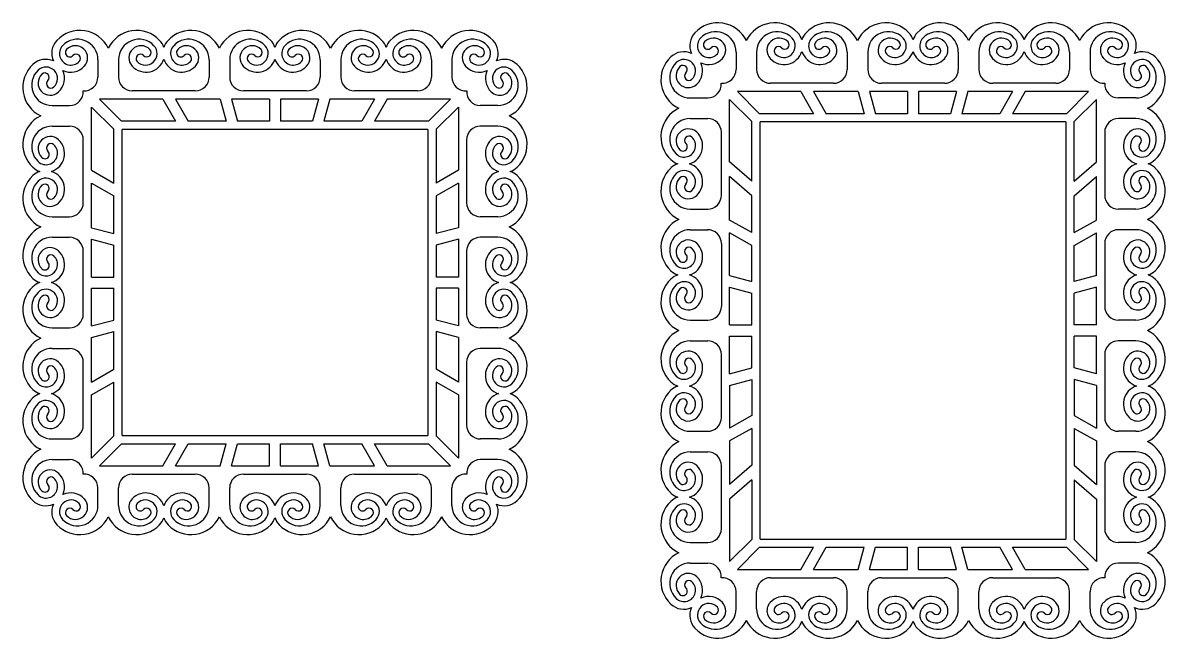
# Model space of a CAD drawing. Extents: x 926 to 1659, y 21 to 245.
# Drawn here: x 925.6 to 1338.6, y 21.5 to 244 of the extents above; entities that cross this region are included whole.
import ezdxf

# ---------------------------------------------------------------- set-up
doc = ezdxf.new("R2010")
doc.units = 0
doc.layers.get('0').update_dxf_attribs({"linetype": 'CONTINUOUS'})

msp = doc.modelspace()

# ---------------------------------------------------------------- linework, layer by layer
for p, q in [((1183.47, 233.36), (1183.47, 227.05)), ((1190.92, 233.36), (1190.92, 227.05)), ((1223.64, 233.36), (1223.64, 227.05)), ((1231.09, 233.36), (1231.09, 227.05)), ((1263.82, 233.36), (1263.82, 227.05)), ((1271.27, 233.36), (1271.27, 227.05)), ((1304, 233.36), (1304, 227.05)), ((1311.45, 233.36), (1311.45, 227.05)), ((952.79, 230.61), (952.79, 224.3)), ((960.24, 230.61), (960.24, 224.3)), ((992.97, 230.61), (992.97, 224.3)), ((1000.42, 230.61), (1000.42, 224.3)), ((1033.15, 230.61), (1033.15, 224.3)), ((1040.6, 230.61), (1040.6, 224.3)), ((1073.32, 230.61), (1073.32, 224.3)), ((1080.77, 230.61), (1080.77, 224.3)), ((987.99, 219.36), (965.22, 219.36)), ((1028.17, 219.36), (1005.4, 219.36)), ((1068.35, 219.36), (1045.57, 219.36)), ((1206.87, 219.11), (1183.99, 219.11)), ((1183.99, 219.11), (1191.99, 211.11)), ((1218.67, 222.11), (1195.89, 222.11)), ((1206.87, 219.11), (1211.49, 211.11)), ((1227.62, 219.11), (1211.49, 219.11)), ((1211.49, 219.11), (1216.11, 211.11)), ((1227.62, 219.11), (1229.77, 211.11)), ((1245.46, 219.11), (1231.76, 219.11)), ((1231.76, 219.11), (1233.91, 211.11)), ((1258.84, 222.11), (1236.07, 222.11)), ((1245.46, 219.11), (1245.46, 211.11)), ((1263.15, 219.11), (1249.46, 219.11)), ((1249.46, 219.11), (1249.46, 211.11)), ((1263.15, 219.11), (1261.01, 211.11)), ((1267.29, 219.11), (1265.15, 211.11)), ((1283.42, 219.11), (1267.29, 219.11)), ((1299.02, 222.11), (1276.25, 222.11)), ((1283.42, 219.11), (1278.8, 211.11)), ((1288.04, 219.11), (1283.42, 211.11)), ((1310.92, 219.11), (1288.04, 219.11)), ((1310.92, 219.11), (1302.92, 211.11)), ((953.31, 216.36), (961.31, 208.36)), ((976.2, 216.36), (953.31, 216.36)), ((976.2, 216.36), (980.82, 208.36)), ((980.82, 216.36), (985.43, 208.36)), ((996.95, 216.36), (980.82, 216.36)), ((996.95, 216.36), (999.09, 208.36)), ((1001.09, 216.36), (1003.23, 208.36)), ((1014.78, 216.36), (1001.09, 216.36)), ((1014.78, 216.36), (1014.78, 208.36)), ((1018.78, 216.36), (1018.78, 208.36)), ((1032.48, 216.36), (1018.78, 216.36)), ((1032.48, 216.36), (1030.33, 208.36)), ((1036.62, 216.36), (1034.47, 208.36)), ((1052.75, 216.36), (1036.62, 216.36)), ((1052.75, 216.36), (1048.13, 208.36)), ((1057.37, 216.36), (1052.75, 208.36)), ((1080.25, 216.36), (1057.37, 216.36)), ((1080.25, 216.36), (1072.25, 208.36)), ((1166.91, 216.81), (1173.22, 216.81)), ((1181.16, 216.28), (1189.16, 208.28)), ((1181.16, 193.75), (1181.16, 216.28)), ((1313.75, 216.28), (1305.75, 208.28)), ((1313.75, 193.75), (1313.75, 216.28)), ((1328, 216.81), (1321.7, 216.81)), ((936.24, 214.05), (942.54, 214.05)), ((950.49, 213.53), (958.49, 205.53)), ((950.49, 190.65), (950.49, 213.53)), ((1083.08, 213.53), (1075.08, 205.53)), ((1083.08, 213.53), (1083.08, 190.65)), ((1097.33, 214.05), (1091.02, 214.05)), ((1211.49, 211.11), (1191.99, 211.11)), ((1229.77, 211.11), (1216.11, 211.11)), ((1245.46, 211.11), (1233.91, 211.11)), ((1261.01, 211.11), (1249.46, 211.11)), ((1278.8, 211.11), (1265.15, 211.11)), ((1302.92, 211.11), (1283.42, 211.11)), ((936.24, 206.6), (942.54, 206.6)), ((980.82, 208.36), (961.31, 208.36)), ((999.09, 208.36), (985.43, 208.36)), ((1014.78, 208.36), (1003.23, 208.36)), ((1030.33, 208.36), (1018.78, 208.36)), ((1048.13, 208.36), (1034.47, 208.36)), ((1072.25, 208.36), (1052.75, 208.36)), ((1097.33, 206.6), (1091.02, 206.6)), ((1166.91, 209.35), (1173.22, 209.35)), ((1189.16, 186.71), (1189.16, 208.28)), ((1192.16, 57.34), (1192.16, 208.11)), ((1302.75, 208.11), (1192.16, 208.11)), ((1302.75, 208.11), (1302.75, 57.34)), ((1305.75, 186.71), (1305.75, 208.28)), ((1328, 209.35), (1321.7, 209.35)), ((958.49, 186.03), (958.49, 205.53)), ((961.49, 94.77), (961.49, 205.36)), ((1072.08, 205.36), (961.49, 205.36)), ((1072.08, 205.36), (1072.08, 94.77)), ((1075.08, 205.53), (1075.08, 186.03)), ((1178.16, 181.6), (1178.16, 204.38)), ((1316.75, 204.38), (1316.75, 181.6)), ((947.49, 178.85), (947.49, 201.63)), ((1086.08, 201.63), (1086.08, 178.85)), ((950.49, 190.65), (958.49, 186.03)), ((1083.08, 190.65), (1075.08, 186.03)), ((1189.16, 186.71), (1181.16, 193.75)), ((1305.75, 186.71), (1313.75, 193.75)), ((950.49, 186.03), (958.49, 181.41)), ((950.49, 169.9), (950.49, 186.03)), ((1083.08, 186.03), (1075.08, 181.41)), ((1083.08, 186.03), (1083.08, 169.9)), ((1181.16, 172.64), (1181.16, 188.43)), ((1189.16, 181.38), (1181.16, 188.43)), ((1305.75, 181.38), (1313.75, 188.43)), ((1313.75, 172.64), (1313.75, 188.43)), ((958.49, 167.75), (958.49, 181.41)), ((1075.08, 181.41), (1075.08, 167.75)), ((1189.16, 168.1), (1189.16, 181.38)), ((1305.75, 168.1), (1305.75, 181.38)), ((936.24, 173.88), (942.54, 173.88)), ((1097.33, 173.88), (1091.02, 173.88)), ((1166.91, 176.63), (1173.22, 176.63)), ((1328, 176.63), (1321.7, 176.63)), ((950.49, 169.9), (958.49, 167.75)), ((1083.08, 169.9), (1075.08, 167.75)), ((1189.16, 168.1), (1181.16, 172.64)), ((1305.75, 168.1), (1313.75, 172.64)), ((936.24, 166.42), (942.54, 166.42)), ((950.49, 165.75), (958.49, 163.61)), ((950.49, 152.06), (950.49, 165.75)), ((1083.08, 165.75), (1075.08, 163.61)), ((1083.08, 165.75), (1083.08, 152.06)), ((1097.33, 166.42), (1091.02, 166.42)), ((1166.91, 169.18), (1173.22, 169.18)), ((1181.16, 152.56), (1181.16, 168.04)), ((1189.16, 163.5), (1181.16, 168.04)), ((1305.75, 163.5), (1313.75, 168.04)), ((1313.75, 152.56), (1313.75, 168.04)), ((1328, 169.18), (1321.7, 169.18)), ((947.49, 138.67), (947.49, 161.45)), ((958.49, 152.06), (958.49, 163.61)), ((1075.08, 163.61), (1075.08, 152.06)), ((1086.08, 161.45), (1086.08, 138.67)), ((1178.16, 164.2), (1178.16, 141.43)), ((1189.16, 150.42), (1189.16, 163.5)), ((1305.75, 150.42), (1305.75, 163.5)), ((1316.75, 164.2), (1316.75, 141.43)), ((950.49, 152.06), (958.49, 152.06)), ((1083.08, 152.06), (1075.08, 152.06)), ((1181.16, 152.56), (1189.16, 150.42)), ((1313.75, 152.56), (1305.75, 150.42)), ((950.49, 148.06), (958.49, 148.06)), ((950.49, 134.37), (950.49, 148.06)), ((958.49, 136.51), (958.49, 148.06)), ((1083.08, 148.06), (1075.08, 148.06)), ((1075.08, 148.06), (1075.08, 136.51)), ((1083.08, 148.06), (1083.08, 134.37)), ((1181.16, 134.72), (1181.16, 148.42)), ((1181.16, 148.42), (1189.16, 146.27)), ((1189.16, 134.72), (1189.16, 146.27)), ((1313.75, 148.42), (1305.75, 146.27)), ((1305.75, 134.72), (1305.75, 146.27)), ((1313.75, 134.72), (1313.75, 148.42)), ((950.49, 134.37), (958.49, 136.51)), ((1083.08, 134.37), (1075.08, 136.51)), ((1166.91, 136.45), (1173.22, 136.45)), ((1328, 136.45), (1321.7, 136.45)), ((936.24, 133.7), (942.54, 133.7)), ((950.49, 130.23), (958.49, 132.37)), ((958.49, 118.71), (958.49, 132.37)), ((1083.08, 130.23), (1075.08, 132.37)), ((1075.08, 132.37), (1075.08, 118.71)), ((1097.33, 133.7), (1091.02, 133.7)), ((1181.16, 134.72), (1189.16, 134.72)), ((1313.75, 134.72), (1305.75, 134.72)), ((950.49, 114.09), (950.49, 130.23)), ((1083.08, 130.23), (1083.08, 114.09)), ((1166.91, 129), (1173.22, 129)), ((1181.16, 117.03), (1181.16, 130.72)), ((1181.16, 130.72), (1189.16, 130.72)), ((1189.16, 119.18), (1189.16, 130.72)), ((1305.75, 119.18), (1305.75, 130.72)), ((1313.75, 130.72), (1305.75, 130.72)), ((1313.75, 117.03), (1313.75, 130.72)), ((1328, 129), (1321.7, 129)), ((936.24, 126.25), (942.54, 126.25)), ((1097.33, 126.25), (1091.02, 126.25)), ((1178.16, 101.25), (1178.16, 124.02)), ((1316.75, 124.02), (1316.75, 101.25)), ((947.49, 98.5), (947.49, 121.27)), ((1086.08, 121.27), (1086.08, 98.5)), ((950.49, 114.09), (958.49, 118.71)), ((1083.08, 114.09), (1075.08, 118.71)), ((1181.16, 117.03), (1189.16, 119.18)), ((1313.75, 117.03), (1305.75, 119.18)), ((950.49, 109.48), (958.49, 114.09)), ((958.49, 94.59), (958.49, 114.09)), ((1083.08, 109.48), (1075.08, 114.09)), ((1075.08, 114.09), (1075.08, 94.59)), ((1181.16, 112.89), (1189.16, 115.03)), ((1181.16, 112.89), (1181.16, 97.41)), ((1189.16, 115.03), (1189.16, 101.95)), ((1313.75, 112.89), (1305.75, 115.03)), ((1305.75, 115.03), (1305.75, 101.95)), ((1313.75, 112.89), (1313.75, 97.41)), ((950.49, 86.59), (950.49, 109.48)), ((1083.08, 109.48), (1083.08, 86.59)), ((1189.16, 101.95), (1181.16, 97.41)), ((1305.75, 101.95), (1313.75, 97.41)), ((1166.91, 96.27), (1173.22, 96.27)), ((1189.16, 97.35), (1181.16, 92.81)), ((1189.16, 97.35), (1189.16, 84.07)), ((1305.75, 97.35), (1305.75, 84.07)), ((1305.75, 97.35), (1313.75, 92.81)), ((1328, 96.27), (1321.7, 96.27)), ((936.24, 93.52), (942.54, 93.52)), ((950.49, 86.59), (958.49, 94.59)), ((953.31, 83.77), (961.31, 91.77)), ((961.31, 91.77), (980.82, 91.77)), ((961.49, 94.77), (1072.08, 94.77)), ((976.2, 83.77), (980.82, 91.77)), ((980.82, 83.77), (985.43, 91.77)), ((985.43, 91.77), (999.09, 91.77)), ((996.95, 83.77), (999.09, 91.77)), ((1001.09, 83.77), (1003.23, 91.77)), ((1003.23, 91.77), (1014.78, 91.77)), ((1014.78, 83.77), (1014.78, 91.77)), ((1018.78, 83.77), (1018.78, 91.77)), ((1018.78, 91.77), (1030.33, 91.77)), ((1032.48, 83.77), (1030.33, 91.77)), ((1036.62, 83.77), (1034.47, 91.77)), ((1034.47, 91.77), (1048.13, 91.77)), ((1052.75, 83.77), (1048.13, 91.77)), ((1057.37, 83.77), (1052.75, 91.77)), ((1052.75, 91.77), (1072.25, 91.77)), ((1080.25, 83.77), (1072.25, 91.77)), ((1083.08, 86.59), (1075.08, 94.59)), ((1097.33, 93.52), (1091.02, 93.52)), ((1181.16, 92.81), (1181.16, 77.02)), ((1313.75, 92.81), (1313.75, 77.02)), ((1166.91, 88.82), (1173.22, 88.82)), ((1328, 88.82), (1321.7, 88.82)), ((936.24, 86.07), (942.54, 86.07)), ((953.31, 83.77), (976.2, 83.77)), ((980.82, 83.77), (996.95, 83.77)), ((1001.09, 83.77), (1014.78, 83.77)), ((1018.78, 83.77), (1032.48, 83.77)), ((1036.62, 83.77), (1052.75, 83.77)), ((1057.37, 83.77), (1080.25, 83.77)), ((1097.33, 86.07), (1091.02, 86.07)), ((1178.16, 61.07), (1178.16, 83.85)), ((1189.16, 84.07), (1181.16, 77.02)), ((1305.75, 84.07), (1313.75, 77.02)), ((1316.75, 83.85), (1316.75, 61.07)), ((965.22, 80.77), (987.99, 80.77)), ((1005.4, 80.77), (1028.17, 80.77)), ((1045.57, 80.77), (1068.35, 80.77)), ((1189.16, 78.74), (1181.16, 71.7)), ((1189.16, 78.74), (1189.16, 57.17)), ((1305.75, 78.74), (1305.75, 57.17)), ((1305.75, 78.74), (1313.75, 71.7)), ((952.79, 69.51), (952.79, 75.82)), ((960.24, 69.51), (960.24, 75.82)), ((992.97, 69.51), (992.97, 75.82)), ((1000.42, 69.51), (1000.42, 75.82)), ((1033.15, 69.51), (1033.15, 75.82)), ((1040.6, 69.51), (1040.6, 75.82)), ((1073.32, 69.51), (1073.32, 75.82)), ((1080.77, 69.51), (1080.77, 75.82)), ((1181.16, 71.7), (1181.16, 49.17)), ((1313.75, 71.7), (1313.75, 49.17)), ((1166.91, 56.1), (1173.22, 56.1)), ((1181.16, 49.17), (1189.16, 57.17)), ((1183.99, 46.34), (1191.99, 54.34)), ((1191.99, 54.34), (1211.49, 54.34)), ((1192.16, 57.34), (1302.75, 57.34)), ((1206.87, 46.34), (1211.49, 54.34)), ((1211.49, 46.34), (1216.11, 54.34)), ((1216.11, 54.34), (1229.77, 54.34)), ((1227.62, 46.34), (1229.77, 54.34)), ((1231.76, 46.34), (1233.91, 54.34)), ((1233.91, 54.34), (1245.46, 54.34)), ((1245.46, 46.34), (1245.46, 54.34)), ((1249.46, 46.34), (1249.46, 54.34)), ((1249.46, 54.34), (1261.01, 54.34)), ((1263.15, 46.34), (1261.01, 54.34)), ((1267.29, 46.34), (1265.15, 54.34)), ((1265.15, 54.34), (1278.8, 54.34)), ((1283.42, 46.34), (1278.8, 54.34)), ((1283.42, 54.34), (1302.92, 54.34)), ((1288.04, 46.34), (1283.42, 54.34)), ((1310.92, 46.34), (1302.92, 54.34)), ((1313.75, 49.17), (1305.75, 57.17)), ((1328, 56.1), (1321.7, 56.1)), ((1166.91, 48.64), (1173.22, 48.64)), ((1183.99, 46.34), (1206.87, 46.34)), ((1211.49, 46.34), (1227.62, 46.34)), ((1231.76, 46.34), (1245.46, 46.34)), ((1249.46, 46.34), (1263.15, 46.34)), ((1267.29, 46.34), (1283.42, 46.34)), ((1288.04, 46.34), (1310.92, 46.34)), ((1328, 48.64), (1321.7, 48.64)), ((1195.89, 43.34), (1218.67, 43.34)), ((1236.07, 43.34), (1258.84, 43.34)), ((1276.25, 43.34), (1299.02, 43.34)), ((1183.47, 32.09), (1183.47, 38.4)), ((1190.92, 32.09), (1190.92, 38.4)), ((1223.64, 32.09), (1223.64, 38.4)), ((1231.09, 32.09), (1231.09, 38.4)), ((1263.82, 32.09), (1263.82, 38.4)), ((1271.27, 32.09), (1271.27, 38.4)), ((1304, 32.09), (1304, 38.4)), ((1311.45, 32.09), (1311.45, 38.4))]:
    msp.add_line(p, q)
for centre, radius, start, end in [((1176.92, 232.55), 11.41, 25.8083, 136.6942), ((1197.46, 232.55), 11.41, 43.3058, 154.1917), ((1217.1, 232.55), 11.41, 25.8083, 136.6942), ((1237.64, 232.55), 11.41, 43.3058, 154.1917), ((1257.28, 232.55), 11.41, 25.8083, 136.6942), ((1277.82, 232.55), 11.41, 43.3058, 154.1917), ((1297.45, 232.55), 11.41, 25.8083, 136.6942), ((1317.99, 232.55), 11.41, 43.3058, 154.1917), ((946.25, 229.8), 11.41, 25.8083, 136.6942), ((966.79, 229.8), 11.41, 43.3058, 154.1917), ((986.42, 229.8), 11.41, 25.8083, 136.6942), ((1006.96, 229.8), 11.41, 43.3058, 154.1917), ((1026.6, 229.8), 11.41, 25.8083, 136.6942), ((1047.14, 229.8), 11.41, 43.3058, 154.1917), ((1066.78, 229.8), 11.41, 25.8083, 136.6942), ((1087.32, 229.8), 11.41, 43.3058, 154.1917), ((1173.58, 235.7), 6.82, 136.6942, 204.1166), ((1176.06, 233.36), 7.41, 360, 136.6942), ((1198.32, 233.36), 7.41, 43.3058, 180), ((1200.8, 235.7), 6.82, 18.1624, 43.3058), ((1213.76, 235.7), 6.82, 136.6942, 161.8376), ((1216.24, 233.36), 7.41, 360, 136.6942), ((1238.5, 233.36), 7.41, 43.3058, 180), ((1240.98, 235.7), 6.82, 18.1624, 43.3058), ((1253.93, 235.7), 6.82, 136.6942, 161.8376), ((1256.41, 233.36), 7.41, 360, 136.6942), ((1278.68, 233.36), 7.41, 43.3058, 180), ((1281.16, 235.7), 6.82, 18.1624, 43.3058), ((1294.11, 235.7), 6.82, 136.6942, 161.8376), ((1296.59, 233.36), 7.41, 360, 136.6942), ((1318.86, 233.36), 7.41, 43.3058, 180), ((1321.34, 235.7), 6.82, 335.8834, 43.3058), ((942.9, 232.95), 6.82, 136.6942, 204.1166), ((943.02, 232.84), 4.16, 136.6942, 316.6942), ((945.38, 230.61), 7.41, 360, 136.6942), ((944.66, 231.29), 4.41, 316.6942, 136.6942), ((967.65, 230.61), 7.41, 43.3058, 180), ((968.38, 231.29), 4.41, 43.3058, 223.3058), ((970.01, 232.84), 4.16, 223.3058, 43.3058), ((970.13, 232.95), 6.82, 18.1624, 43.3058), ((983.08, 232.95), 6.82, 136.6942, 161.8376), ((983.2, 232.84), 4.16, 136.6942, 316.6942), ((985.56, 230.61), 7.41, 360, 136.6942), ((984.83, 231.29), 4.41, 316.6942, 136.6942), ((1007.83, 230.61), 7.41, 43.3058, 180), ((1008.55, 231.29), 4.41, 43.3058, 223.3058), ((1010.19, 232.84), 4.16, 223.3058, 43.3058), ((1010.31, 232.95), 6.82, 18.1624, 43.3058), ((1023.26, 232.95), 6.82, 136.6942, 161.8376), ((1023.38, 232.84), 4.16, 136.6942, 316.6942), ((1025.74, 230.61), 7.41, 360, 136.6942), ((1025.01, 231.29), 4.41, 316.6942, 136.6942), ((1048, 230.61), 7.41, 43.3058, 180), ((1048.73, 231.29), 4.41, 43.3058, 223.3058), ((1050.37, 232.84), 4.16, 223.3058, 43.3058), ((1050.48, 232.95), 6.82, 18.1624, 43.3058), ((1063.44, 232.95), 6.82, 136.6942, 161.8376), ((1063.55, 232.84), 4.16, 136.6942, 316.6942), ((1065.92, 230.61), 7.41, 360, 136.6942), ((1065.19, 231.29), 4.41, 316.6942, 136.6942), ((1088.18, 230.61), 7.41, 43.3058, 180), ((1088.91, 231.29), 4.41, 43.3058, 223.3058), ((1090.54, 232.84), 4.16, 223.3058, 43.3058), ((1090.66, 232.95), 6.82, 335.8834, 43.3058), ((1173.69, 235.59), 4.16, 136.6942, 316.6942), ((1173.27, 235.99), 1.58, 136.6942, 316.6942), ((1175.33, 234.05), 4.41, 316.6942, 136.6942), ((1175.57, 233.82), 1.58, 316.6942, 136.6942), ((1199.05, 234.05), 4.41, 43.3058, 223.3058), ((1198.81, 233.82), 1.58, 43.3058, 223.3058), ((1200.69, 235.59), 4.16, 223.3058, 43.3058), ((1201.11, 235.99), 1.58, 223.3058, 43.3058), ((1213.87, 235.59), 4.16, 136.6942, 316.6942), ((1213.45, 235.99), 1.58, 136.6942, 316.6942), ((1215.51, 234.05), 4.41, 316.6942, 136.6942), ((1215.75, 233.82), 1.58, 316.6942, 136.6942), ((1239.23, 234.05), 4.41, 43.3058, 223.3058), ((1238.99, 233.82), 1.58, 43.3058, 223.3058), ((1240.86, 235.59), 4.16, 223.3058, 43.3058), ((1241.29, 235.99), 1.58, 223.3058, 43.3058), ((1254.05, 235.59), 4.16, 136.6942, 316.6942), ((1253.63, 235.99), 1.58, 136.6942, 316.6942), ((1255.68, 234.05), 4.41, 316.6942, 136.6942), ((1255.93, 233.82), 1.58, 316.6942, 136.6942), ((1279.41, 234.05), 4.41, 43.3058, 223.3058), ((1279.16, 233.82), 1.58, 43.3058, 223.3058), ((1281.04, 235.59), 4.16, 223.3058, 43.3058), ((1281.46, 235.99), 1.58, 223.3058, 43.3058), ((1294.23, 235.59), 4.16, 136.6942, 316.6942), ((1293.8, 235.99), 1.58, 136.6942, 316.6942), ((1295.86, 234.05), 4.41, 316.6942, 136.6942), ((1296.11, 233.82), 1.58, 316.6942, 136.6942), ((1319.58, 234.05), 4.41, 43.3058, 223.3058), ((1319.34, 233.82), 1.58, 43.3058, 223.3058), ((1321.22, 235.59), 4.16, 223.3058, 43.3058), ((1321.64, 235.99), 1.58, 223.3058, 43.3058), ((942.6, 233.23), 1.58, 136.6942, 316.6942), ((944.9, 231.07), 1.58, 316.6942, 136.6942), ((968.13, 231.07), 1.58, 43.3058, 223.3058), ((970.43, 233.23), 1.58, 223.3058, 43.3058), ((982.78, 233.23), 1.58, 136.6942, 316.6942), ((985.08, 231.07), 1.58, 316.6942, 136.6942), ((1008.31, 231.07), 1.58, 43.3058, 223.3058), ((1010.61, 233.23), 1.58, 223.3058, 43.3058), ((1022.95, 233.23), 1.58, 136.6942, 316.6942), ((1025.25, 231.07), 1.58, 316.6942, 136.6942), ((1048.49, 231.07), 1.58, 43.3058, 223.3058), ((1050.79, 233.23), 1.58, 223.3058, 43.3058), ((1063.13, 233.23), 1.58, 136.6942, 316.6942), ((1065.43, 231.07), 1.58, 316.6942, 136.6942), ((1088.67, 231.07), 1.58, 43.3058, 223.3058), ((1090.97, 233.23), 1.58, 223.3058, 43.3058), ((1167.72, 223.35), 11.41, 133.3058, 244.1917), ((1164.57, 226.69), 6.82, 65.8834, 133.3058), ((1200.8, 235.7), 6.82, 223.3058, 341.8376), ((1213.76, 235.7), 6.82, 198.1624, 316.6942), ((1240.98, 235.7), 6.82, 223.3058, 341.8376), ((1253.93, 235.7), 6.82, 198.1624, 316.6942), ((1281.16, 235.7), 6.82, 223.3058, 341.8376), ((1294.11, 235.7), 6.82, 198.1624, 316.6942), ((1330.34, 226.69), 6.82, 46.6942, 114.1166), ((1327.19, 223.35), 11.41, 295.8083, 46.6942), ((937.05, 220.6), 11.41, 133.3058, 244.1917), ((933.9, 223.94), 6.82, 65.8834, 133.3058), ((934.01, 223.82), 4.16, 313.3058, 133.3058), ((942.9, 232.95), 6.82, 245.8834, 316.6942), ((970.13, 232.95), 6.82, 223.3058, 341.8376), ((983.08, 232.95), 6.82, 198.1624, 316.6942), ((1010.31, 232.95), 6.82, 223.3058, 341.8376), ((1023.26, 232.95), 6.82, 198.1624, 316.6942), ((1050.48, 232.95), 6.82, 223.3058, 341.8376), ((1063.44, 232.95), 6.82, 198.1624, 316.6942), ((1090.66, 232.95), 6.82, 223.3058, 294.1166), ((1099.56, 223.82), 4.16, 46.6942, 226.6942), ((1099.67, 223.94), 6.82, 46.6942, 114.1166), ((1096.52, 220.6), 11.41, 295.8083, 46.6942), ((1166.91, 224.21), 7.41, 133.3058, 270), ((1166.22, 224.94), 4.41, 133.3058, 313.3058), ((1164.68, 226.58), 4.16, 313.3058, 133.3058), ((1164.28, 227), 1.58, 313.3058, 133.3058), ((1164.57, 226.69), 6.82, 313.3058, 24.1166), ((1173.58, 235.7), 6.82, 245.8834, 316.6942), ((1321.34, 235.7), 6.82, 223.3058, 294.1166), ((1330.34, 226.69), 6.82, 155.8834, 226.6942), ((1328.69, 224.94), 4.41, 226.6942, 46.6942), ((1330.23, 226.58), 4.16, 46.6942, 226.6942), ((1328, 224.21), 7.41, 270, 46.6942), ((1330.63, 227), 1.58, 46.6942, 226.6942), ((936.24, 221.46), 7.41, 133.3058, 270), ((935.55, 222.19), 4.41, 133.3058, 313.3058), ((933.61, 224.25), 1.58, 313.3058, 133.3058), ((935.78, 221.95), 1.58, 133.3058, 313.3058), ((933.9, 223.94), 6.82, 313.3058, 24.1166), ((947.83, 224.32), 4.96, 265.8695, 0.1906), ((965.2, 224.32), 4.96, 179.8094, 270.1906), ((988.01, 224.32), 4.96, 269.8094, 0.1906), ((1005.38, 224.32), 4.96, 179.8094, 270.1906), ((1028.19, 224.32), 4.96, 269.8094, 0.1906), ((1045.56, 224.32), 4.96, 179.8094, 270.1906), ((1068.36, 224.32), 4.96, 269.8094, 0.1906), ((1085.73, 224.32), 4.96, 179.8094, 274.1305), ((1099.67, 223.94), 6.82, 155.8834, 226.6942), ((1098.02, 222.19), 4.41, 226.6942, 46.6942), ((1097.79, 221.95), 1.58, 226.6942, 46.6942), ((1097.33, 221.46), 7.41, 270, 46.6942), ((1099.95, 224.25), 1.58, 46.6942, 226.6942), ((1166.45, 224.7), 1.58, 133.3058, 313.3058), ((1178.51, 227.07), 4.96, 265.8695, 0.1906), ((1195.88, 227.07), 4.96, 179.8094, 270.1906), ((1218.68, 227.07), 4.96, 269.8094, 0.1906), ((1236.05, 227.07), 4.96, 179.8094, 270.1906), ((1258.86, 227.07), 4.96, 269.8094, 0.1906), ((1276.23, 227.07), 4.96, 179.8094, 270.1906), ((1299.04, 227.07), 4.96, 269.8094, 0.1906), ((1316.41, 227.07), 4.96, 179.8094, 274.1305), ((1328.46, 224.7), 1.58, 226.6942, 46.6942), ((942.53, 219.01), 4.96, 269.8094, 4.1305), ((1091.04, 219.01), 4.96, 175.8695, 270.1906), ((1173.2, 221.77), 4.96, 269.8094, 4.1305), ((1321.71, 221.77), 4.96, 175.8695, 270.1906), ((1167.72, 202.81), 11.41, 115.8083, 226.6942), ((1327.19, 202.81), 11.41, 313.3058, 64.1917), ((937.05, 200.06), 11.41, 115.8083, 226.6942), ((936.24, 199.19), 7.41, 90, 226.6942), ((942.53, 201.64), 4.96, 359.8094, 90.1906), ((1091.04, 201.64), 4.96, 89.8094, 180.1906), ((1097.33, 199.19), 7.41, 313.3058, 90), ((1096.52, 200.06), 11.41, 313.3058, 64.1917), ((1166.91, 201.95), 7.41, 90, 226.6942), ((1173.2, 204.39), 4.96, 359.8094, 90.1906), ((1321.71, 204.39), 4.96, 89.8094, 180.1906), ((1328, 201.95), 7.41, 313.3058, 90), ((935.55, 198.47), 4.41, 46.6942, 226.6942), ((1098.02, 198.47), 4.41, 313.3058, 133.3058), ((1166.22, 201.22), 4.41, 46.6942, 226.6942), ((1164.68, 199.58), 4.16, 226.6942, 46.6942), ((1166.45, 201.46), 1.58, 46.6942, 226.6942), ((1164.57, 199.47), 6.82, 288.1624, 46.6942), ((1330.34, 199.47), 6.82, 133.3058, 251.8376), ((1328.69, 201.22), 4.41, 313.3058, 133.3058), ((1330.23, 199.58), 4.16, 133.3058, 313.3058), ((1328.46, 201.46), 1.58, 313.3058, 133.3058), ((934.01, 196.83), 4.16, 226.6942, 46.6942), ((935.78, 198.71), 1.58, 46.6942, 226.6942), ((933.9, 196.71), 6.82, 288.1624, 46.6942), ((1099.67, 196.71), 6.82, 133.3058, 251.8376), ((1099.56, 196.83), 4.16, 133.3058, 313.3058), ((1097.79, 198.71), 1.58, 313.3058, 133.3058), ((1164.28, 199.16), 1.58, 226.6942, 46.6942), ((1330.63, 199.16), 1.58, 133.3058, 313.3058), ((933.61, 196.41), 1.58, 226.6942, 46.6942), ((1099.95, 196.41), 1.58, 133.3058, 313.3058), ((1164.57, 199.47), 6.82, 226.6942, 251.8376), ((1330.34, 199.47), 6.82, 288.1624, 313.3058), ((933.9, 196.71), 6.82, 226.6942, 251.8376), ((933.9, 183.76), 6.82, 108.1624, 133.3058), ((933.9, 183.76), 6.82, 313.3058, 71.8376), ((1099.67, 183.76), 6.82, 108.1624, 226.6942), ((1099.67, 196.71), 6.82, 288.1624, 313.3058), ((1099.67, 183.76), 6.82, 46.6942, 71.8376), ((1167.72, 183.17), 11.41, 133.3058, 244.1917), ((1164.57, 186.52), 6.82, 108.1624, 133.3058), ((1164.68, 186.4), 4.16, 313.3058, 133.3058), ((1164.57, 186.52), 6.82, 313.3058, 71.8376), ((1330.34, 186.52), 6.82, 108.1624, 226.6942), ((1330.23, 186.4), 4.16, 46.6942, 226.6942), ((1327.19, 183.17), 11.41, 295.8083, 46.6942), ((1330.34, 186.52), 6.82, 46.6942, 71.8376), ((937.05, 180.42), 11.41, 133.3058, 244.1917), ((936.24, 181.28), 7.41, 133.3058, 270), ((934.01, 183.65), 4.16, 313.3058, 133.3058), ((1099.56, 183.65), 4.16, 46.6942, 226.6942), ((1097.33, 181.28), 7.41, 270, 46.6942), ((1096.52, 180.42), 11.41, 295.8083, 46.6942), ((1166.91, 184.04), 7.41, 133.3058, 270), ((1166.22, 184.76), 4.41, 133.3058, 313.3058), ((1164.28, 186.82), 1.58, 313.3058, 133.3058), ((1328.69, 184.76), 4.41, 226.6942, 46.6942), ((1328, 184.04), 7.41, 270, 46.6942), ((1330.63, 186.82), 1.58, 46.6942, 226.6942), ((935.55, 182.01), 4.41, 133.3058, 313.3058), ((933.61, 184.07), 1.58, 313.3058, 133.3058), ((935.78, 181.77), 1.58, 133.3058, 313.3058), ((1098.02, 182.01), 4.41, 226.6942, 46.6942), ((1097.79, 181.77), 1.58, 226.6942, 46.6942), ((1099.95, 184.07), 1.58, 46.6942, 226.6942), ((1166.45, 184.52), 1.58, 133.3058, 313.3058), ((1328.46, 184.52), 1.58, 226.6942, 46.6942), ((942.53, 178.84), 4.96, 269.8094, 0.1906), ((1091.04, 178.84), 4.96, 179.8094, 270.1906), ((1173.2, 181.59), 4.96, 269.8094, 0.1906), ((1321.71, 181.59), 4.96, 179.8094, 270.1906), ((937.05, 159.88), 11.41, 115.8083, 226.6942), ((1096.52, 159.88), 11.41, 313.3058, 64.1917), ((1167.72, 162.63), 11.41, 115.8083, 226.6942), ((1327.19, 162.63), 11.41, 313.3058, 64.1917), ((936.24, 159.02), 7.41, 90, 226.6942), ((942.53, 161.46), 4.96, 359.8094, 90.1906), ((1091.04, 161.46), 4.96, 89.8094, 180.1906), ((1097.33, 159.02), 7.41, 313.3058, 90), ((1166.91, 161.77), 7.41, 90, 226.6942), ((1166.22, 161.04), 4.41, 46.6942, 226.6942), ((1173.2, 164.22), 4.96, 359.8094, 90.1906), ((1321.71, 164.22), 4.96, 89.8094, 180.1906), ((1328.69, 161.04), 4.41, 313.3058, 133.3058), ((1328, 161.77), 7.41, 313.3058, 90), ((935.55, 158.29), 4.41, 46.6942, 226.6942), ((933.9, 156.54), 6.82, 288.1624, 46.6942), ((1099.67, 156.54), 6.82, 133.3058, 251.8376), ((1098.02, 158.29), 4.41, 313.3058, 133.3058), ((1164.68, 159.41), 4.16, 226.6942, 46.6942), ((1166.45, 161.28), 1.58, 46.6942, 226.6942), ((1164.57, 159.29), 6.82, 288.1624, 46.6942), ((1330.34, 159.29), 6.82, 133.3058, 251.8376), ((1330.23, 159.41), 4.16, 133.3058, 313.3058), ((1328.46, 161.28), 1.58, 313.3058, 133.3058), ((934.01, 156.65), 4.16, 226.6942, 46.6942), ((933.61, 156.23), 1.58, 226.6942, 46.6942), ((935.78, 158.53), 1.58, 46.6942, 226.6942), ((1099.56, 156.65), 4.16, 133.3058, 313.3058), ((1097.79, 158.53), 1.58, 313.3058, 133.3058), ((1099.95, 156.23), 1.58, 133.3058, 313.3058), ((1164.28, 158.98), 1.58, 226.6942, 46.6942), ((1330.63, 158.98), 1.58, 133.3058, 313.3058), ((1164.57, 159.29), 6.82, 226.6942, 251.8376), ((1164.57, 146.34), 6.82, 108.1624, 133.3058), ((1164.57, 146.34), 6.82, 313.3058, 71.8376), ((1330.34, 146.34), 6.82, 108.1624, 226.6942), ((1330.34, 159.29), 6.82, 288.1624, 313.3058), ((1330.34, 146.34), 6.82, 46.6942, 71.8376), ((933.9, 156.54), 6.82, 226.6942, 251.8376), ((933.9, 143.59), 6.82, 108.1624, 133.3058), ((933.9, 143.59), 6.82, 313.3058, 71.8376), ((1099.67, 143.59), 6.82, 108.1624, 226.6942), ((1099.67, 156.54), 6.82, 288.1624, 313.3058), ((1099.67, 143.59), 6.82, 46.6942, 71.8376), ((1167.72, 143), 11.41, 133.3058, 244.1917), ((1166.91, 143.86), 7.41, 133.3058, 270), ((1164.68, 146.22), 4.16, 313.3058, 133.3058), ((1330.23, 146.22), 4.16, 46.6942, 226.6942), ((1328, 143.86), 7.41, 270, 46.6942), ((1327.19, 143), 11.41, 295.8083, 46.6942), ((937.05, 140.24), 11.41, 133.3058, 244.1917), ((936.24, 141.11), 7.41, 133.3058, 270), ((935.55, 141.83), 4.41, 133.3058, 313.3058), ((934.01, 143.47), 4.16, 313.3058, 133.3058), ((933.61, 143.89), 1.58, 313.3058, 133.3058), ((1098.02, 141.83), 4.41, 226.6942, 46.6942), ((1099.56, 143.47), 4.16, 46.6942, 226.6942), ((1097.33, 141.11), 7.41, 270, 46.6942), ((1099.95, 143.89), 1.58, 46.6942, 226.6942), ((1096.52, 140.24), 11.41, 295.8083, 46.6942), ((1166.22, 144.59), 4.41, 133.3058, 313.3058), ((1164.28, 146.64), 1.58, 313.3058, 133.3058), ((1166.45, 144.34), 1.58, 133.3058, 313.3058), ((1328.69, 144.59), 4.41, 226.6942, 46.6942), ((1328.46, 144.34), 1.58, 226.6942, 46.6942), ((1330.63, 146.64), 1.58, 46.6942, 226.6942), ((935.78, 141.59), 1.58, 133.3058, 313.3058), ((1097.79, 141.59), 1.58, 226.6942, 46.6942), ((1173.2, 141.41), 4.96, 269.8094, 0.1906), ((1321.71, 141.41), 4.96, 179.8094, 270.1906), ((942.53, 138.66), 4.96, 269.8094, 0.1906), ((1091.04, 138.66), 4.96, 179.8094, 270.1906), ((1167.72, 122.45), 11.41, 115.8083, 226.6942), ((1327.19, 122.45), 11.41, 313.3058, 64.1917), ((937.05, 119.7), 11.41, 115.8083, 226.6942), ((1096.52, 119.7), 11.41, 313.3058, 64.1917), ((1166.91, 121.59), 7.41, 90, 226.6942), ((1173.2, 124.04), 4.96, 359.8094, 90.1906), ((1321.71, 124.04), 4.96, 89.8094, 180.1906), ((1328, 121.59), 7.41, 313.3058, 90), ((936.24, 118.84), 7.41, 90, 226.6942), ((942.53, 121.29), 4.96, 359.8094, 90.1906), ((1091.04, 121.29), 4.96, 89.8094, 180.1906), ((1097.33, 118.84), 7.41, 313.3058, 90), ((1166.22, 120.86), 4.41, 46.6942, 226.6942), ((1164.57, 119.11), 6.82, 288.1624, 46.6942), ((1330.34, 119.11), 6.82, 133.3058, 251.8376), ((1328.69, 120.86), 4.41, 313.3058, 133.3058), ((935.55, 118.11), 4.41, 46.6942, 226.6942), ((935.78, 118.35), 1.58, 46.6942, 226.6942), ((933.9, 116.36), 6.82, 288.1624, 46.6942), ((1099.67, 116.36), 6.82, 133.3058, 251.8376), ((1098.02, 118.11), 4.41, 313.3058, 133.3058), ((1097.79, 118.35), 1.58, 313.3058, 133.3058), ((1164.68, 119.23), 4.16, 226.6942, 46.6942), ((1164.28, 118.81), 1.58, 226.6942, 46.6942), ((1166.45, 121.11), 1.58, 46.6942, 226.6942), ((1330.23, 119.23), 4.16, 133.3058, 313.3058), ((1328.46, 121.11), 1.58, 313.3058, 133.3058), ((1330.63, 118.81), 1.58, 133.3058, 313.3058), ((934.01, 116.48), 4.16, 226.6942, 46.6942), ((933.61, 116.05), 1.58, 226.6942, 46.6942), ((1099.56, 116.48), 4.16, 133.3058, 313.3058), ((1099.95, 116.05), 1.58, 133.3058, 313.3058), ((1164.57, 119.11), 6.82, 226.6942, 251.8376), ((1164.57, 106.16), 6.82, 108.1624, 133.3058), ((1164.57, 106.16), 6.82, 313.3058, 71.8376), ((1330.34, 106.16), 6.82, 108.1624, 226.6942), ((1330.34, 119.11), 6.82, 288.1624, 313.3058), ((1330.34, 106.16), 6.82, 46.6942, 71.8376), ((937.05, 100.07), 11.41, 133.3058, 244.1917), ((933.9, 116.36), 6.82, 226.6942, 251.8376), ((933.9, 103.41), 6.82, 108.1624, 133.3058), ((934.01, 103.29), 4.16, 313.3058, 133.3058), ((933.9, 103.41), 6.82, 313.3058, 71.8376), ((1099.67, 103.41), 6.82, 108.1624, 226.6942), ((1099.56, 103.29), 4.16, 46.6942, 226.6942), ((1096.52, 100.07), 11.41, 295.8083, 46.6942), ((1099.67, 116.36), 6.82, 288.1624, 313.3058), ((1099.67, 103.41), 6.82, 46.6942, 71.8376), ((1167.72, 102.82), 11.41, 133.3058, 244.1917), ((1166.91, 103.68), 7.41, 133.3058, 270), ((1166.22, 104.41), 4.41, 133.3058, 313.3058), ((1164.68, 106.04), 4.16, 313.3058, 133.3058), ((1164.28, 106.47), 1.58, 313.3058, 133.3058), ((1328.69, 104.41), 4.41, 226.6942, 46.6942), ((1330.23, 106.04), 4.16, 46.6942, 226.6942), ((1328, 103.68), 7.41, 270, 46.6942), ((1330.63, 106.47), 1.58, 46.6942, 226.6942), ((1327.19, 102.82), 11.41, 295.8083, 46.6942), ((936.24, 100.93), 7.41, 133.3058, 270), ((935.55, 101.66), 4.41, 133.3058, 313.3058), ((933.61, 103.71), 1.58, 313.3058, 133.3058), ((1098.02, 101.66), 4.41, 226.6942, 46.6942), ((1097.33, 100.93), 7.41, 270, 46.6942), ((1099.95, 103.71), 1.58, 46.6942, 226.6942), ((1166.45, 104.17), 1.58, 133.3058, 313.3058), ((1328.46, 104.17), 1.58, 226.6942, 46.6942), ((935.78, 101.41), 1.58, 133.3058, 313.3058), ((1097.79, 101.41), 1.58, 226.6942, 46.6942), ((1173.2, 101.23), 4.96, 269.8094, 0.1906), ((1321.71, 101.23), 4.96, 179.8094, 270.1906), ((942.53, 98.48), 4.96, 269.8094, 0.1906), ((1091.04, 98.48), 4.96, 179.8094, 270.1906), ((1167.72, 82.28), 11.41, 115.8083, 226.6942), ((1327.19, 82.28), 11.41, 313.3058, 64.1917), ((937.05, 79.52), 11.41, 115.8083, 226.6942), ((1096.52, 79.52), 11.41, 313.3058, 64.1917), ((1166.91, 81.41), 7.41, 90, 226.6942), ((1173.2, 83.86), 4.96, 359.8094, 90.1906), ((1321.71, 83.86), 4.96, 89.8094, 180.1906), ((1328, 81.41), 7.41, 313.3058, 90), ((936.24, 78.66), 7.41, 90, 226.6942), ((942.53, 81.11), 4.96, 355.8695, 90.1906), ((1091.04, 81.11), 4.96, 89.8094, 184.1305), ((1097.33, 78.66), 7.41, 313.3058, 90), ((1166.22, 80.69), 4.41, 46.6942, 226.6942), ((1164.57, 78.93), 6.82, 288.1624, 46.6942), ((1330.34, 78.93), 6.82, 133.3058, 251.8376), ((1328.69, 80.69), 4.41, 313.3058, 133.3058), ((935.55, 77.93), 4.41, 46.6942, 226.6942), ((934.01, 76.3), 4.16, 226.6942, 46.6942), ((935.78, 78.18), 1.58, 46.6942, 226.6942), ((933.9, 76.18), 6.82, 335.8834, 46.6942), ((947.83, 75.81), 4.96, 359.8094, 94.1305), ((965.2, 75.81), 4.96, 89.8094, 180.1906), ((988.01, 75.81), 4.96, 359.8094, 90.1906), ((1005.38, 75.81), 4.96, 89.8094, 180.1906), ((1028.19, 75.81), 4.96, 359.8094, 90.1906), ((1045.56, 75.81), 4.96, 89.8094, 180.1906), ((1068.36, 75.81), 4.96, 359.8094, 90.1906), ((1085.73, 75.81), 4.96, 85.8695, 180.1906), ((1099.67, 76.18), 6.82, 133.3058, 204.1166), ((1098.02, 77.93), 4.41, 313.3058, 133.3058), ((1099.56, 76.3), 4.16, 133.3058, 313.3058), ((1097.79, 78.18), 1.58, 313.3058, 133.3058), ((1164.68, 79.05), 4.16, 226.6942, 46.6942), ((1164.28, 78.63), 1.58, 226.6942, 46.6942), ((1166.45, 80.93), 1.58, 46.6942, 226.6942), ((1330.23, 79.05), 4.16, 133.3058, 313.3058), ((1328.46, 80.93), 1.58, 313.3058, 133.3058), ((1330.63, 78.63), 1.58, 133.3058, 313.3058), ((933.61, 75.88), 1.58, 226.6942, 46.6942), ((1099.95, 75.88), 1.58, 133.3058, 313.3058), ((933.9, 76.18), 6.82, 226.6942, 294.1166), ((943.02, 67.29), 4.16, 43.3058, 223.3058), ((942.9, 67.18), 6.82, 43.3058, 114.1166), ((944.66, 68.83), 4.41, 223.3058, 43.3058), ((968.38, 68.83), 4.41, 136.6942, 316.6942), ((970.13, 67.18), 6.82, 18.1624, 136.6942), ((970.01, 67.29), 4.16, 316.6942, 136.6942), ((983.08, 67.18), 6.82, 43.3058, 161.8376), ((983.2, 67.29), 4.16, 43.3058, 223.3058), ((984.83, 68.83), 4.41, 223.3058, 43.3058), ((1008.55, 68.83), 4.41, 136.6942, 316.6942), ((1010.31, 67.18), 6.82, 18.1624, 136.6942), ((1010.19, 67.29), 4.16, 316.6942, 136.6942), ((1023.26, 67.18), 6.82, 43.3058, 161.8376), ((1023.38, 67.29), 4.16, 43.3058, 223.3058), ((1025.01, 68.83), 4.41, 223.3058, 43.3058), ((1048.73, 68.83), 4.41, 136.6942, 316.6942), ((1050.48, 67.18), 6.82, 18.1624, 136.6942), ((1050.37, 67.29), 4.16, 316.6942, 136.6942), ((1063.44, 67.18), 6.82, 43.3058, 161.8376), ((1063.55, 67.29), 4.16, 43.3058, 223.3058), ((1065.19, 68.83), 4.41, 223.3058, 43.3058), ((1088.91, 68.83), 4.41, 136.6942, 316.6942), ((1090.66, 67.18), 6.82, 65.8834, 136.6942), ((1090.54, 67.29), 4.16, 316.6942, 136.6942), ((1099.67, 76.18), 6.82, 245.8834, 313.3058), ((1167.72, 62.64), 11.41, 133.3058, 244.1917), ((1164.57, 78.93), 6.82, 226.6942, 251.8376), ((1164.57, 65.98), 6.82, 108.1624, 133.3058), ((1164.57, 65.98), 6.82, 313.3058, 71.8376), ((1330.34, 65.98), 6.82, 108.1624, 226.6942), ((1327.19, 62.64), 11.41, 295.8083, 46.6942), ((1330.34, 78.93), 6.82, 288.1624, 313.3058), ((1330.34, 65.98), 6.82, 46.6942, 71.8376), ((942.9, 67.18), 6.82, 155.8834, 223.3058), ((945.38, 69.51), 7.41, 223.3058, 0), ((942.6, 66.89), 1.58, 43.3058, 223.3058), ((944.9, 69.06), 1.58, 223.3058, 43.3058), ((967.65, 69.51), 7.41, 180, 316.6942), ((968.13, 69.06), 1.58, 136.6942, 316.6942), ((970.43, 66.89), 1.58, 316.6942, 136.6942), ((985.56, 69.51), 7.41, 223.3058, 0), ((982.78, 66.89), 1.58, 43.3058, 223.3058), ((985.08, 69.06), 1.58, 223.3058, 43.3058), ((1007.83, 69.51), 7.41, 180, 316.6942), ((1008.31, 69.06), 1.58, 136.6942, 316.6942), ((1010.61, 66.89), 1.58, 316.6942, 136.6942), ((1025.74, 69.51), 7.41, 223.3058, 0), ((1022.95, 66.89), 1.58, 43.3058, 223.3058), ((1025.25, 69.06), 1.58, 223.3058, 43.3058), ((1048, 69.51), 7.41, 180, 316.6942), ((1048.49, 69.06), 1.58, 136.6942, 316.6942), ((1050.79, 66.89), 1.58, 316.6942, 136.6942), ((1065.92, 69.51), 7.41, 223.3058, 0), ((1063.13, 66.89), 1.58, 43.3058, 223.3058), ((1065.43, 69.06), 1.58, 223.3058, 43.3058), ((1088.18, 69.51), 7.41, 180, 316.6942), ((1088.67, 69.06), 1.58, 136.6942, 316.6942), ((1090.97, 66.89), 1.58, 316.6942, 136.6942), ((1090.66, 67.18), 6.82, 316.6942, 24.1166), ((1166.91, 63.5), 7.41, 133.3058, 270), ((1166.22, 64.23), 4.41, 133.3058, 313.3058), ((1164.68, 65.87), 4.16, 313.3058, 133.3058), ((1164.28, 66.29), 1.58, 313.3058, 133.3058), ((1328.69, 64.23), 4.41, 226.6942, 46.6942), ((1330.23, 65.87), 4.16, 46.6942, 226.6942), ((1328, 63.5), 7.41, 270, 46.6942), ((1330.63, 66.29), 1.58, 46.6942, 226.6942), ((946.25, 70.33), 11.41, 223.3058, 334.1917), ((966.79, 70.33), 11.41, 205.8083, 316.6942), ((970.13, 67.18), 6.82, 316.6942, 341.8376), ((983.08, 67.18), 6.82, 198.1624, 223.3058), ((986.42, 70.33), 11.41, 223.3058, 334.1917), ((1006.96, 70.33), 11.41, 205.8083, 316.6942), ((1010.31, 67.18), 6.82, 316.6942, 341.8376), ((1023.26, 67.18), 6.82, 198.1624, 223.3058), ((1026.6, 70.33), 11.41, 223.3058, 334.1917), ((1047.14, 70.33), 11.41, 205.8083, 316.6942), ((1050.48, 67.18), 6.82, 316.6942, 341.8376), ((1063.44, 67.18), 6.82, 198.1624, 223.3058), ((1066.78, 70.33), 11.41, 223.3058, 334.1917), ((1087.32, 70.33), 11.41, 205.8083, 316.6942), ((1166.45, 63.99), 1.58, 133.3058, 313.3058), ((1328.46, 63.99), 1.58, 226.6942, 46.6942), ((1173.2, 61.06), 4.96, 269.8094, 0.1906), ((1321.71, 61.06), 4.96, 179.8094, 270.1906), ((1167.72, 42.1), 11.41, 115.8083, 226.6942), ((1327.19, 42.1), 11.41, 313.3058, 64.1917), ((1166.91, 41.24), 7.41, 90, 226.6942), ((1173.2, 43.68), 4.96, 355.8695, 90.1906), ((1321.71, 43.68), 4.96, 89.8094, 184.1305), ((1328, 41.24), 7.41, 313.3058, 90), ((1166.22, 40.51), 4.41, 46.6942, 226.6942), ((1164.68, 38.87), 4.16, 226.6942, 46.6942), ((1166.45, 40.75), 1.58, 46.6942, 226.6942), ((1164.57, 38.76), 6.82, 335.8834, 46.6942), ((1178.51, 38.38), 4.96, 359.8094, 94.1305), ((1195.88, 38.38), 4.96, 89.8094, 180.1906), ((1218.68, 38.38), 4.96, 359.8094, 90.1906), ((1236.05, 38.38), 4.96, 89.8094, 180.1906), ((1258.86, 38.38), 4.96, 359.8094, 90.1906), ((1276.23, 38.38), 4.96, 89.8094, 180.1906), ((1299.04, 38.38), 4.96, 359.8094, 90.1906), ((1316.41, 38.38), 4.96, 85.8695, 180.1906), ((1330.34, 38.76), 6.82, 133.3058, 204.1166), ((1328.69, 40.51), 4.41, 313.3058, 133.3058), ((1330.23, 38.87), 4.16, 133.3058, 313.3058), ((1328.46, 40.75), 1.58, 313.3058, 133.3058), ((1164.28, 38.45), 1.58, 226.6942, 46.6942), ((1330.63, 38.45), 1.58, 133.3058, 313.3058), ((1164.57, 38.76), 6.82, 226.6942, 294.1166), ((1173.69, 29.86), 4.16, 43.3058, 223.3058), ((1173.58, 29.75), 6.82, 43.3058, 114.1166), ((1175.33, 31.4), 4.41, 223.3058, 43.3058), ((1199.05, 31.4), 4.41, 136.6942, 316.6942), ((1200.8, 29.75), 6.82, 18.1624, 136.6942), ((1200.69, 29.86), 4.16, 316.6942, 136.6942), ((1213.76, 29.75), 6.82, 43.3058, 161.8376), ((1213.87, 29.86), 4.16, 43.3058, 223.3058), ((1215.51, 31.4), 4.41, 223.3058, 43.3058), ((1239.23, 31.4), 4.41, 136.6942, 316.6942), ((1240.98, 29.75), 6.82, 18.1624, 136.6942), ((1240.86, 29.86), 4.16, 316.6942, 136.6942), ((1253.93, 29.75), 6.82, 43.3058, 161.8376), ((1254.05, 29.86), 4.16, 43.3058, 223.3058), ((1255.68, 31.4), 4.41, 223.3058, 43.3058), ((1279.41, 31.4), 4.41, 136.6942, 316.6942), ((1281.16, 29.75), 6.82, 18.1624, 136.6942), ((1281.04, 29.86), 4.16, 316.6942, 136.6942), ((1294.11, 29.75), 6.82, 43.3058, 161.8376), ((1294.23, 29.86), 4.16, 43.3058, 223.3058), ((1295.86, 31.4), 4.41, 223.3058, 43.3058), ((1319.58, 31.4), 4.41, 136.6942, 316.6942), ((1321.34, 29.75), 6.82, 65.8834, 136.6942), ((1321.22, 29.86), 4.16, 316.6942, 136.6942), ((1330.34, 38.76), 6.82, 245.8834, 313.3058), ((1173.58, 29.75), 6.82, 155.8834, 223.3058), ((1176.06, 32.09), 7.41, 223.3058, 0), ((1173.27, 29.46), 1.58, 43.3058, 223.3058), ((1175.57, 31.63), 1.58, 223.3058, 43.3058), ((1198.32, 32.09), 7.41, 180, 316.6942), ((1198.81, 31.63), 1.58, 136.6942, 316.6942), ((1201.11, 29.46), 1.58, 316.6942, 136.6942), ((1216.24, 32.09), 7.41, 223.3058, 0), ((1213.45, 29.46), 1.58, 43.3058, 223.3058), ((1215.75, 31.63), 1.58, 223.3058, 43.3058), ((1238.5, 32.09), 7.41, 180, 316.6942), ((1238.99, 31.63), 1.58, 136.6942, 316.6942), ((1241.29, 29.46), 1.58, 316.6942, 136.6942), ((1256.41, 32.09), 7.41, 223.3058, 0), ((1253.63, 29.46), 1.58, 43.3058, 223.3058), ((1255.93, 31.63), 1.58, 223.3058, 43.3058), ((1278.68, 32.09), 7.41, 180, 316.6942), ((1279.16, 31.63), 1.58, 136.6942, 316.6942), ((1281.46, 29.46), 1.58, 316.6942, 136.6942), ((1296.59, 32.09), 7.41, 223.3058, 0), ((1293.8, 29.46), 1.58, 43.3058, 223.3058), ((1296.11, 31.63), 1.58, 223.3058, 43.3058), ((1318.86, 32.09), 7.41, 180, 316.6942), ((1319.34, 31.63), 1.58, 136.6942, 316.6942), ((1321.64, 29.46), 1.58, 316.6942, 136.6942), ((1321.34, 29.75), 6.82, 316.6942, 24.1166), ((1176.92, 32.9), 11.41, 223.3058, 334.1917), ((1197.46, 32.9), 11.41, 205.8083, 316.6942), ((1200.8, 29.75), 6.82, 316.6942, 341.8376), ((1213.76, 29.75), 6.82, 198.1624, 223.3058), ((1217.1, 32.9), 11.41, 223.3058, 334.1917), ((1237.64, 32.9), 11.41, 205.8083, 316.6942), ((1240.98, 29.75), 6.82, 316.6942, 341.8376), ((1253.93, 29.75), 6.82, 198.1624, 223.3058), ((1257.28, 32.9), 11.41, 223.3058, 334.1917), ((1277.82, 32.9), 11.41, 205.8083, 316.6942), ((1281.16, 29.75), 6.82, 316.6942, 341.8376), ((1294.11, 29.75), 6.82, 198.1624, 223.3058), ((1297.45, 32.9), 11.41, 223.3058, 334.1917), ((1317.99, 32.9), 11.41, 205.8083, 316.6942)]:
    msp.add_arc(centre, radius, start, end)

doc.saveas('drawing.dxf')
